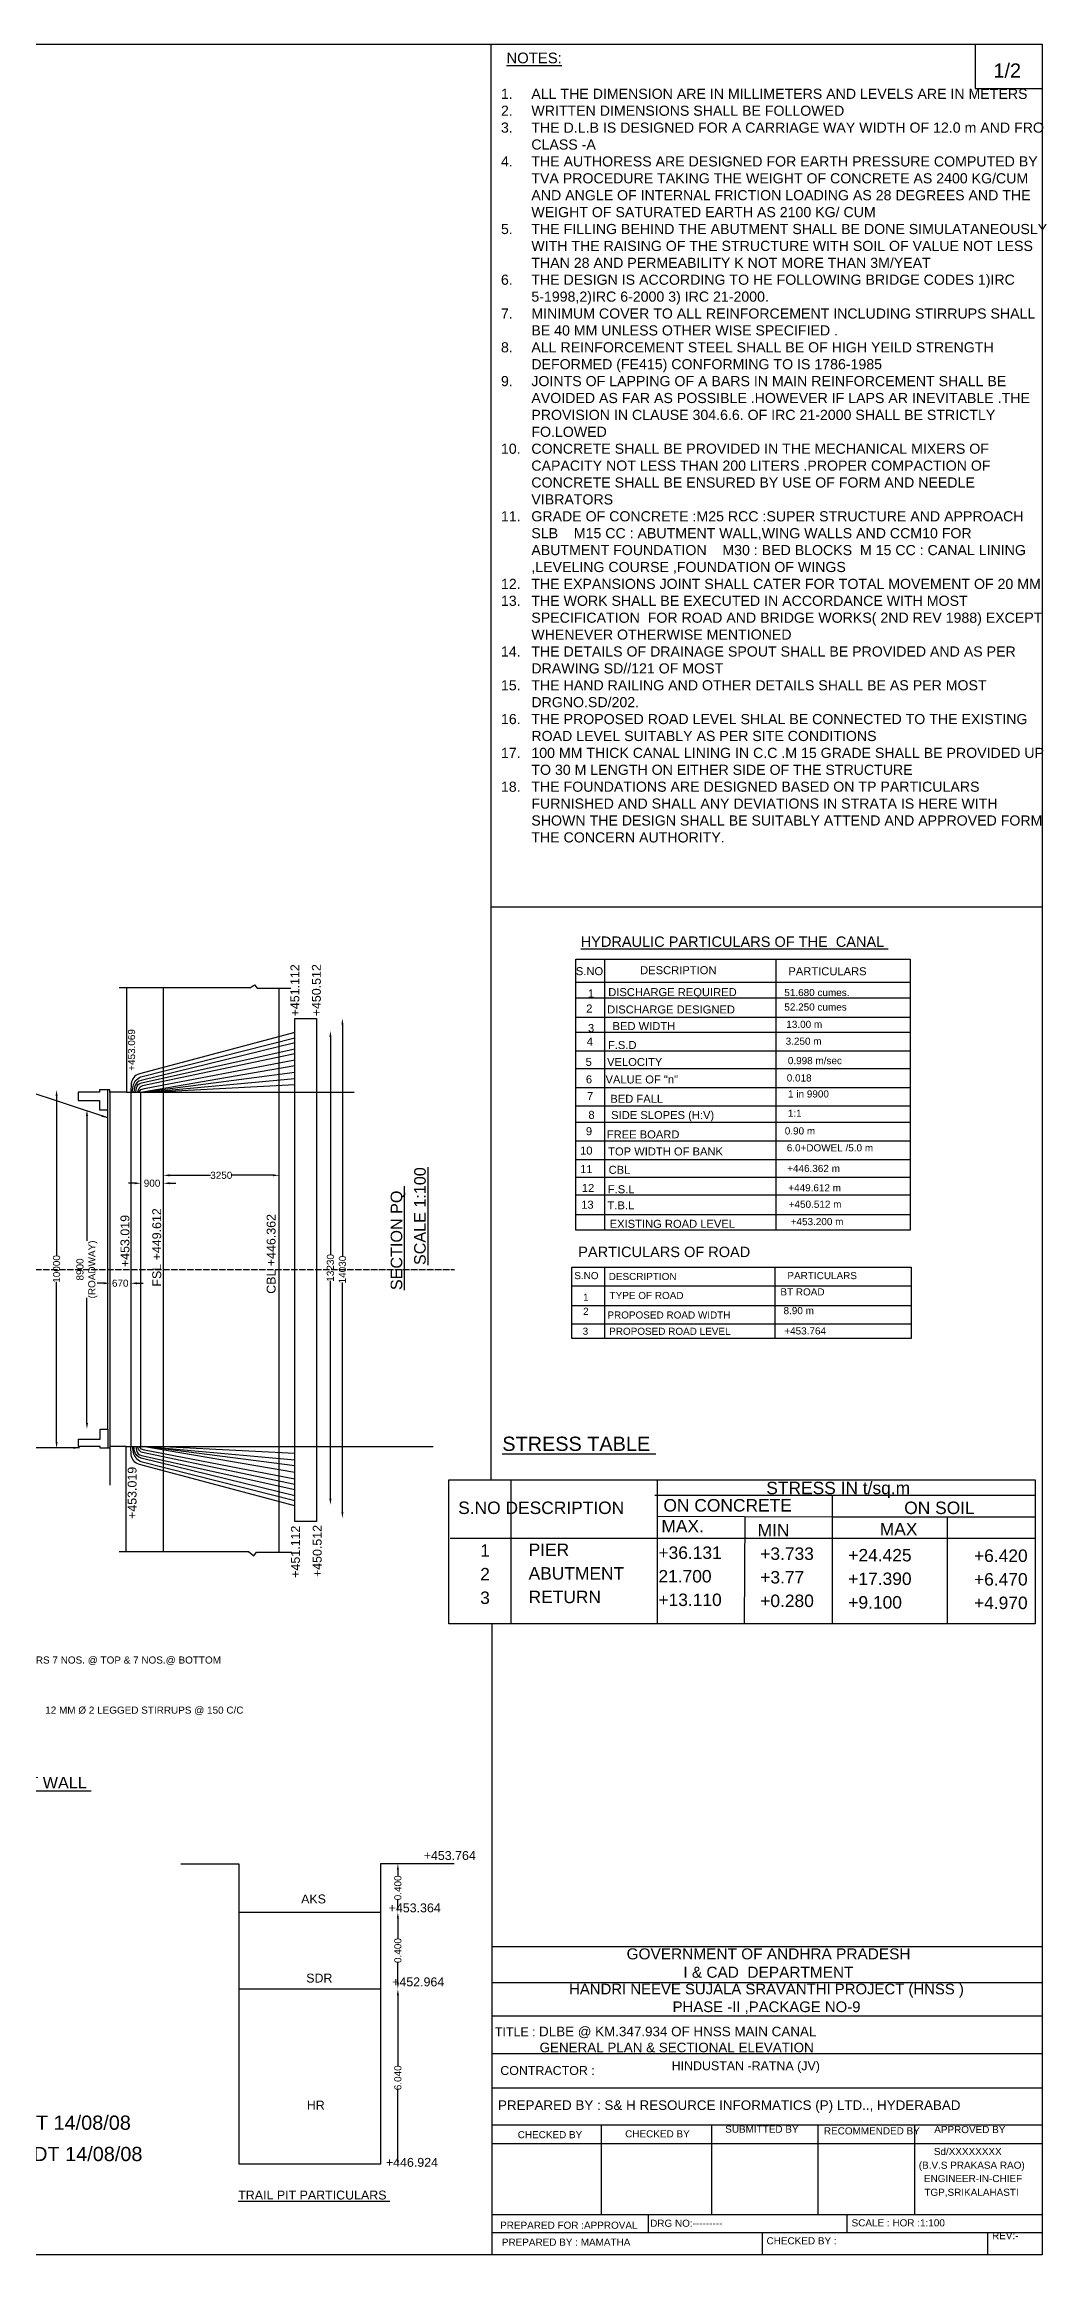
# Model space of a CAD drawing. Header units: millimetres. Extents: x 2052775 to 2129090, y 45591445 to 45653592.
# Drawn here: x 2100881 to 2129090, y 45591445 to 45653592 of the extents above; entities that cross this region are included whole.
import ezdxf

# ---------------------------------------------------------------- set-up
doc = ezdxf.new("R2010")
doc.units = ezdxf.units.MM
doc.header["$MEASUREMENT"] = 0
doc.linetypes.add('ACAD_ISO02W100', pattern=[15, 12, -3])
for name, color, linetype in [('DIMENSIONS', 7, 'Continuous'), ('DRAWING', 2, 'Continuous'), ('TEXT', 7, 'Continuous')]:
    doc.layers.add(name, color=color, linetype=linetype)
doc.styles.get("Standard").update_dxf_attribs({"font": 'arial.ttf', "height": 200})
doc.dimstyles.get("Standard").update_dxf_attribs({"dimtxt": 200, "dimasz": 175, "dimexe": 0.18, "dimexo": 0.0625, "dimgap": 0.09, "dimtad": 0, "dimdec": 0, "dimzin": 0, "dimdsep": 46, "dimtxsty": 'Standard', "dimcen": 0.09, "dimse1": 1, "dimse2": 1, "dimadec": 0, "dimazin": 0, "dimtfac": 1, "dimtdec": 0, "dimtofl": 0, "dimtmove": 0, "dimatfit": 3, "dimfxl": 1, "dimtolj": 1, "dimtzin": 0, "dimarcsym": 0})

# ---------------------------------------------------------------- blocks, each defined once
blk = doc.blocks.new('*D105')
at = {"layer": 'Defpoints', "color": 0, "transparency": 16777216}
for p in [(2103599, 45621596), (2104233, 45621570), (2104233, 45621570)]:
    blk.add_point(p, dxfattribs=at)
at = {"layer": 'DIMENSIONS', "color": 0, "lineweight": -2, "transparency": 16777216}
for p, q in [((2103424, 45621570), (2103249, 45621570)), ((2104408, 45621570), (2104583, 45621570))]:
    blk.add_line(p, q, dxfattribs=at)
at = {"layer": 'DIMENSIONS', "color": 0, "transparency": 16777216}
for points in [[(2103424, 45621599), (2103424, 45621541), (2103599, 45621570)], [(2104408, 45621599), (2104408, 45621541), (2104233, 45621570)]]:
    blk.add_solid(points, dxfattribs=at)
at = {"layer": 'DIMENSIONS', "color": 0, "transparency": 16777216, "insert": (2103916, 45621570), "char_height": 200, "attachment_point": 5}
blk.add_mtext('\\A1;900', dxfattribs=at)
blk = doc.blocks.new('*D106')
at = {"layer": 'Defpoints', "color": 0, "transparency": 16777216}
for p in [(2104233, 45621793), (2107495, 45621793), (2107495, 45621793)]:
    blk.add_point(p, dxfattribs=at)
at = {"layer": 'DIMENSIONS', "color": 0, "lineweight": -2, "transparency": 16777216}
for p, q in [((2104408, 45621793), (2105565, 45621793)), ((2107320, 45621793), (2106162, 45621793))]:
    blk.add_line(p, q, dxfattribs=at)
at = {"layer": 'DIMENSIONS', "color": 0, "transparency": 16777216}
for points in [[(2104408, 45621822), (2104408, 45621764), (2104233, 45621793)], [(2107320, 45621822), (2107320, 45621764), (2107495, 45621793)]]:
    blk.add_solid(points, dxfattribs=at)
at = {"layer": 'DIMENSIONS', "color": 0, "transparency": 16777216, "insert": (2105864, 45621793), "char_height": 200, "attachment_point": 5}
blk.add_mtext('\\A1;3250', dxfattribs=at)
blk = doc.blocks.new('*D107')
at = {"layer": 'Defpoints', "color": 0, "transparency": 16777216}
for p in [(2102726, 45618758), (2103315, 45618758), (2103315, 45618758)]:
    blk.add_point(p, dxfattribs=at)
at = {"layer": 'DIMENSIONS', "color": 0, "lineweight": -2, "transparency": 16777216}
for p, q in [((2102551, 45618758), (2102376, 45618758)), ((2103490, 45618758), (2103665, 45618758))]:
    blk.add_line(p, q, dxfattribs=at)
at = {"layer": 'DIMENSIONS', "color": 0, "transparency": 16777216}
for points in [[(2102551, 45618788), (2102551, 45618729), (2102726, 45618758)], [(2103490, 45618788), (2103490, 45618729), (2103315, 45618758)]]:
    blk.add_solid(points, dxfattribs=at)
at = {"layer": 'DIMENSIONS', "color": 0, "transparency": 16777216, "insert": (2103020, 45618758), "char_height": 200, "attachment_point": 5}
blk.add_mtext('\\A1;670', dxfattribs=at)
blk = doc.blocks.new('*D108')
at = {"layer": 'Defpoints', "color": 0, "transparency": 16777216}
for p in [(2108975, 45625853), (2108934, 45612529), (2108975, 45612529)]:
    blk.add_point(p, dxfattribs=at)
at = {"layer": 'DIMENSIONS', "color": 0, "lineweight": -2, "transparency": 16777216}
for p, q in [((2108934, 45625678), (2108934, 45619557)), ((2108934, 45612704), (2108934, 45618824))]:
    blk.add_line(p, q, dxfattribs=at)
at = {"layer": 'DIMENSIONS', "color": 0, "transparency": 16777216}
for points in [[(2108904, 45625678), (2108963, 45625678), (2108934, 45625853)], [(2108904, 45612704), (2108963, 45612704), (2108934, 45612529)]]:
    blk.add_solid(points, dxfattribs=at)
at = {"layer": 'DIMENSIONS', "color": 0, "transparency": 16777216, "insert": (2108934, 45619191), "char_height": 200, "attachment_point": 5, "rotation": 90}
blk.add_mtext('\\A1;13230', dxfattribs=at)
blk = doc.blocks.new('*D109')
at = {"layer": 'Defpoints', "color": 0, "transparency": 16777216}
for p in [(2109329, 45626199), (2109272, 45612150), (2109329, 45612150)]:
    blk.add_point(p, dxfattribs=at)
at = {"layer": 'DIMENSIONS', "color": 0, "lineweight": -2, "transparency": 16777216}
for p, q in [((2109272, 45626024), (2109272, 45619511)), ((2109272, 45612325), (2109272, 45618777))]:
    blk.add_line(p, q, dxfattribs=at)
at = {"layer": 'DIMENSIONS', "color": 0, "transparency": 16777216}
for points in [[(2109243, 45626024), (2109301, 45626024), (2109272, 45626199)], [(2109243, 45612325), (2109301, 45612325), (2109272, 45612150)]]:
    blk.add_solid(points, dxfattribs=at)
at = {"layer": 'DIMENSIONS', "color": 0, "transparency": 16777216, "insert": (2109272, 45619144), "char_height": 200, "attachment_point": 5, "rotation": 90}
blk.add_mtext('\\A1;14030', dxfattribs=at)
blk = doc.blocks.new('*D110')
at = {"layer": 'Defpoints', "color": 0, "transparency": 16777216}
for p in [(2101230, 45624199), (2102675, 45624199), (2102726, 45614122)]:
    blk.add_point(p, dxfattribs=at)
at = {"layer": 'DIMENSIONS', "color": 0, "lineweight": -2, "transparency": 16777216}
for p, q in [((2101230, 45624024), (2101230, 45619528)), ((2101230, 45614297), (2101230, 45618794))]:
    blk.add_line(p, q, dxfattribs=at)
at = {"layer": 'DIMENSIONS', "color": 0, "transparency": 16777216}
for points in [[(2101201, 45624024), (2101259, 45624024), (2101230, 45624199)], [(2101201, 45614297), (2101259, 45614297), (2101230, 45614122)]]:
    blk.add_solid(points, dxfattribs=at)
at = {"layer": 'DIMENSIONS', "color": 0, "transparency": 16777216, "insert": (2101230, 45619161), "char_height": 200, "attachment_point": 5, "rotation": 90}
blk.add_mtext('\\A1;10000', dxfattribs=at)
blk = doc.blocks.new('*D111')
at = {"layer": 'Defpoints', "color": 0, "transparency": 16777216}
for p in [(2102084, 45623635), (2102458, 45623635), (2102458, 45614657)]:
    blk.add_point(p, dxfattribs=at)
at = {"layer": 'DIMENSIONS', "color": 0, "lineweight": -2, "transparency": 16777216}
for p, q in [((2102084, 45623460), (2102084, 45619947)), ((2102084, 45614832), (2102084, 45618345))]:
    blk.add_line(p, q, dxfattribs=at)
at = {"layer": 'DIMENSIONS', "color": 0, "transparency": 16777216}
for points in [[(2102055, 45623460), (2102114, 45623460), (2102084, 45623635)], [(2102055, 45614832), (2102114, 45614832), (2102084, 45614657)]]:
    blk.add_solid(points, dxfattribs=at)
at = {"layer": 'DIMENSIONS', "color": 0, "transparency": 16777216, "insert": (2102084, 45619146), "char_height": 200, "attachment_point": 5, "rotation": 90}
blk.add_mtext('\\A1;8900 \\P(ROADWAY)', dxfattribs=at)
blk = doc.blocks.new('*D116')
at = {"layer": 'Defpoints', "color": 0, "transparency": 16777216}
for p in [(2110352, 45602443), (2110352, 45601078), (2110832, 45601078)]:
    blk.add_point(p, dxfattribs=at)
at = {"layer": 'DIMENSIONS', "color": 0, "lineweight": -2, "transparency": 16777216}
for p, q in [((2110832, 45602268), (2110832, 45602098)), ((2110832, 45601253), (2110832, 45601424))]:
    blk.add_line(p, q, dxfattribs=at)
at = {"layer": 'DIMENSIONS', "color": 0, "transparency": 16777216}
for points in [[(2110803, 45602268), (2110861, 45602268), (2110832, 45602443)], [(2110803, 45601253), (2110861, 45601253), (2110832, 45601078)]]:
    blk.add_solid(points, dxfattribs=at)
at = {"layer": 'DIMENSIONS', "color": 0, "transparency": 16777216, "insert": (2110832, 45601761), "char_height": 200, "attachment_point": 5, "rotation": 90}
blk.add_mtext('\\A1;0.400', dxfattribs=at)
blk = doc.blocks.new('*D117')
at = {"layer": 'Defpoints', "color": 0, "transparency": 16777216}
for p in [(2110832, 45601078), (2110352, 45598918), (2110832, 45598918)]:
    blk.add_point(p, dxfattribs=at)
at = {"layer": 'DIMENSIONS', "color": 0, "lineweight": -2, "transparency": 16777216}
for p, q in [((2110832, 45600903), (2110832, 45600336)), ((2110832, 45599093), (2110832, 45599661))]:
    blk.add_line(p, q, dxfattribs=at)
at = {"layer": 'DIMENSIONS', "color": 0, "transparency": 16777216}
for points in [[(2110803, 45600903), (2110861, 45600903), (2110832, 45601078)], [(2110803, 45599093), (2110861, 45599093), (2110832, 45598918)]]:
    blk.add_solid(points, dxfattribs=at)
at = {"layer": 'DIMENSIONS', "color": 0, "transparency": 16777216, "insert": (2110832, 45599998), "char_height": 200, "attachment_point": 5, "rotation": 90}
blk.add_mtext('\\A1;0.400', dxfattribs=at)
blk = doc.blocks.new('*D118')
at = {"layer": 'Defpoints', "color": 0, "transparency": 16777216}
for p in [(2110832, 45598918), (2110832, 45593923), (2110832, 45593923)]:
    blk.add_point(p, dxfattribs=at)
at = {"layer": 'DIMENSIONS', "color": 0, "lineweight": -2, "transparency": 16777216}
for p, q in [((2110832, 45598743), (2110832, 45596758)), ((2110832, 45594098), (2110832, 45596083))]:
    blk.add_line(p, q, dxfattribs=at)
at = {"layer": 'DIMENSIONS', "color": 0, "transparency": 16777216}
for points in [[(2110803, 45598743), (2110861, 45598743), (2110832, 45598918)], [(2110803, 45594098), (2110861, 45594098), (2110832, 45593923)]]:
    blk.add_solid(points, dxfattribs=at)
at = {"layer": 'DIMENSIONS', "color": 0, "transparency": 16777216, "insert": (2110832, 45596421), "char_height": 200, "attachment_point": 5, "rotation": 90}
blk.add_mtext('\\A1;6.040', dxfattribs=at)

msp = doc.modelspace()

# ---------------------------------------------------------------- linework, layer by layer
for points in [[(2113447.8, 45653592.2), (2113447.8, 45628366.6)], [(2113447.8, 45629342), (2128957, 45629342)], [(2113447.8, 45628366.6), (2113447.8, 45613236.3)], [(2113489.1, 45600109.3), (2113489.1, 45609183.6)]]:
    msp.add_lwpolyline(points)
at = {"layer": 'DIMENSIONS', "color": 0}
for points in [[(2127078.7, 45653592.2), (2127078.7, 45652342.6), (2128957, 45652342.6)], [(2116642.8, 45627873.4), (2116642.8, 45620247.9)], [(2121464.8, 45627873.4), (2121464.8, 45620247.9)], [(2115839.7, 45627226.4), (2125244.8, 45627226.4)], [(2115839.7, 45626778.9), (2125244.8, 45626778.9)], [(2115839.7, 45626242.1), (2125244.8, 45626242.1)], [(2115839.7, 45625820.3), (2125244.8, 45625820.3)], [(2115839.7, 45625296.3), (2125244.8, 45625296.3)], [(2115839.7, 45624797.9), (2125244.8, 45624797.9)], [(2115839.7, 45624261.1), (2125244.8, 45624261.1)], [(2115839.7, 45623745.3), (2125244.8, 45623745.3)], [(2115839.7, 45623285.2), (2125244.8, 45623285.2)], [(2115839.7, 45622761.2), (2125244.8, 45622761.2)], [(2115839.7, 45622237.2), (2125244.8, 45622237.2)], [(2115839.7, 45621738.8), (2125244.8, 45621738.8)], [(2115839.7, 45621240.4), (2125244.8, 45621240.4)], [(2115839.7, 45620690.8), (2125244.8, 45620690.8)], [(2116650.2, 45619207.9), (2116650.2, 45617202.6)], [(2121441.9, 45619207.9), (2121441.9, 45617202.6)], [(2115728, 45618686.5), (2125269.2, 45618686.5)], [(2115728, 45618135), (2125269.2, 45618135)], [(2115728, 45617618.8), (2125269.2, 45617618.8)], [(2128759.3, 45613236.3), (2128759.3, 45609183.6)], [(2118130.6, 45612215), (2123051.1, 45612193.2)], [(2120590.9, 45612204.1), (2120571.8, 45609183.6)], [(2123051.1, 45612193.2), (2128759.3, 45612193.2)], [(2126286.9, 45612193.2), (2126286.9, 45609183.6)], [(2114014.7, 45611589.6), (2114014.7, 45609183.6)], [(2118130.6, 45611507.2), (2118130.6, 45609183.6)], [(2123051.1, 45611575.2), (2123051.1, 45609183.6)], [(2113489.1, 45599099.6), (2128957, 45599099.6)], [(2113489.1, 45597102.3), (2128957, 45597102.3)], [(2113489.1, 45596137.1), (2128957, 45596137.1)], [(2113489.1, 45595097.3), (2128957, 45595097.3)], [(2116551.4, 45595097.3), (2116551.4, 45592577.1)], [(2119665.2, 45592577.1), (2119665.2, 45595097.3)], [(2122653.3, 45592577.1), (2122653.3, 45595097.3)], [(2125367.9, 45595097.3), (2125367.9, 45592577.1)], [(2113489.1, 45594574.5), (2128957, 45594574.5)], [(2113489.1, 45592577.1), (2128957, 45592577.1)], [(2117870.3, 45592577.1), (2117870.3, 45592067.7)], [(2123466.2, 45592577.1), (2123466.2, 45592067.7)], [(2113489.1, 45592067.7), (2128957, 45592067.7)], [(2121084.2, 45592067.7), (2121084.2, 45591445.5)], [(2127418.3, 45592067.7), (2127418.3, 45591445.5)]]:
    msp.add_lwpolyline(points, dxfattribs=at)
for points in [[(2115839.7, 45627873.4), (2125244.8, 45627873.4), (2125244.8, 45620247.9), (2115839.7, 45620247.9)], [(2115728, 45619207.9), (2125269.2, 45619207.9), (2125269.2, 45617202.6), (2115728, 45617202.6)], [(2128759.3, 45609183.6), (2112269.3, 45609183.6), (2112269.3, 45613236.3), (2128759.3, 45613236.3)], [(2113489.1, 45600109.3), (2128957, 45600109.3), (2128957, 45591445.5), (2113489.1, 45591445.5)]]:
    msp.add_lwpolyline(points, close=True, dxfattribs=at)
at = {"layer": 'DRAWING', "color": 0}
for points in [[(2052775.1, 45653592.2), (2128957, 45653592.2), (2128957, 45591445.5), (2052775.1, 45591445.5)], [(2107934.2, 45626201.1), (2108547, 45626201.1), (2108547, 45612059.1), (2107934.2, 45612059.1)]]:
    msp.add_lwpolyline(points, close=True, dxfattribs=at)
for points in [[(2102990.1, 45627070.4), (2106686.7, 45627070.4), (2106800.6, 45627150.8), (2106870.8, 45627051.4), (2107817.5, 45627051.4)], [(2103195.6, 45627070.4), (2103195.6, 45624133.5), (2109606.4, 45624133.5)], [(2104232.5, 45627070.4), (2104232.5, 45611213.6)], [(2107494.9, 45611197.1), (2107494.9, 45627051.4)], [(2103553.1, 45624133.5), (2103600.1, 45624207.1), (2103701.2, 45624232.7), (2107934.2, 45625042.1)], [(2107934.2, 45624872.7), (2103652.7, 45624133.5)], [(2107934.2, 45624679), (2103712, 45624133.5)], [(2103770.6, 45624133.5), (2107934.2, 45624510.5)], [(2103195.6, 45624133.5), (2102725.6, 45624133.5), (2102725.6, 45624199.5), (2102436.2, 45624199.5), (2102436.2, 45624126.9), (2101833.8, 45624126.9), (2101833.8, 45623899.5), (2102436.2, 45623899.5), (2102436.2, 45623634.9), (2102675.1, 45623634.9)], [(2102675.1, 45614657), (2102675.1, 45624199.5)], [(2102725.6, 45624133.5), (2102725.6, 45613086.6)], [(2103315.1, 45624133.5), (2103315.1, 45614173.3)], [(2103599.2, 45614173.3), (2103599.2, 45624133.5)], [(2107934.2, 45624333.5), (2104049.2, 45624133.5)], [(2102725.6, 45614122.4), (2102452.1, 45614122.4), (2102452.1, 45614164.9), (2101847.1, 45614164.9), (2101847.1, 45614378.2), (2102458.3, 45614378.2), (2102458.3, 45614657), (2102675.1, 45614657), (2102675.1, 45614122.4)], [(2103190.6, 45614173.3), (2102725.6, 45614173.3)], [(2103190.6, 45611213.6), (2103190.6, 45614173.3), (2111821.6, 45614173.3)], [(2103553.1, 45614173.3), (2103600.1, 45614099.7), (2103701.2, 45614074.1), (2107934.2, 45613264.7)], [(2107934.2, 45613434.1), (2103652.7, 45614173.3)], [(2107934.2, 45613627.7), (2103712, 45614173.3)], [(2103770.6, 45614173.3), (2107934.2, 45613796.3)], [(2107934.2, 45613973.3), (2104049.2, 45614173.3)], [(2102991.2, 45611213.6), (2106629.9, 45611213.6), (2106779.2, 45611099.8), (2106853.5, 45611197.1), (2107849.7, 45611197.1)], [(2104724.5, 45602433.6), (2106357.3, 45602433.6), (2106357.3, 45594001.4), (2110351.6, 45594001.4), (2110351.6, 45602443.2), (2112412.3, 45602443.2)], [(2106357.3, 45601078.4), (2110351.6, 45601078.4)], [(2106357.3, 45598918.3), (2110351.6, 45598918.3)]]:
    msp.add_lwpolyline(points, dxfattribs=at)
for points in [[(2107934.2, 45625805.4), (2103559.6, 45624642.9, 0.3173983), (2103331.3, 45624369.8), (2103315.1, 45624133.5)], [(2103353.9, 45624133.5), (2103384.3, 45624296.9, -0.2631272), (2103604.5, 45624558.9), (2107934.2, 45625658)], [(2107934.2, 45625519.9), (2103606.2, 45624462.1, 0.2998854), (2103425.6, 45624267.5), (2103402.2, 45624133.5)], [(2103458.2, 45624133.5), (2103480.6, 45624252.2, -0.3009434), (2103616, 45624391.6), (2107934.2, 45625349.4)], [(2107934.2, 45625204.3), (2103647.1, 45624306.7, 0.2540326), (2103533.2, 45624210), (2103503.3, 45624133.5)], [(2107934.2, 45612501.4), (2103559.6, 45613663.9, -0.3173983), (2103331.3, 45613936.9), (2103315.1, 45614173.3)], [(2103353.9, 45614173.3), (2103384.3, 45614009.9, 0.2631272), (2103604.5, 45613747.8), (2107934.2, 45612648.8)], [(2107934.2, 45612786.8), (2103606.2, 45613844.7, -0.2998854), (2103425.6, 45614039.3), (2103402.2, 45614173.3)], [(2103458.2, 45614173.3), (2103480.6, 45614054.5, 0.3009434), (2103616, 45613915.2), (2107934.2, 45612957.4)], [(2107934.2, 45613102.5), (2103647.1, 45614000.1, -0.2540326), (2103533.2, 45614096.8), (2103503.3, 45614173.3)]]:
    msp.add_lwpolyline(points, format="xyb", dxfattribs=at)
at = {"layer": 'DRAWING', "color": 0, "linetype": 'ACAD_ISO02W100', "ltscale": 15}
msp.add_lwpolyline([(2055176, 45619144), (2112429.5, 45619144)], dxfattribs=at)
at = {"layer": 'TEXT', "color": 0}
for points in [[(2114014.7, 45613239), (2114014.7, 45611508.7)], [(2118062.7, 45612797.7), (2128759.3, 45612797.7)], [(2118130.6, 45613218.7), (2118130.6, 45611507.2)], [(2123051.1, 45612811.2), (2123051.1, 45611575.2)], [(2112307.5, 45611589.6), (2128759.3, 45611589.6)], [(2113489.1, 45598161.3), (2128957, 45598161.3)]]:
    msp.add_lwpolyline(points, dxfattribs=at)

# ---------------------------------------------------------------- texts
at = {"layer": 'DIMENSIONS', "color": 0}
for s, height, p in [('1/2', 400, (2127587.9, 45652650.5)), ('51.680 cumes.', 200, (2121705.3, 45626831.9)), ('52.250 cumes', 200, (2121705.3, 45626425)), ('3.250 m', 200, (2121742.3, 45625463.3)), ('13.00 m', 200, (2121760.8, 45625938)), ('0.998 m/sec', 200, (2121803.9, 45624917.5)), ('0.018', 200, (2121773.1, 45624430.5)), ('1 in 9900', 200, (2121810.1, 45623980.5)), ('1:1', 200, (2121803.9, 45623438)), ('0.90 m', 200, (2121717.8, 45622940.9)), ('6.0+DOWEL /5.0 m', 200, (2121773.3, 45622466.2)), ('+446.362 m', 200, (2121785.6, 45621886.7)), ('+449.612 m', 200, (2121816.5, 45621341.5)), ('+450.512 m', 200, (2121828.8, 45620879.2)), ('+453.200 m', 200, (2121884.3, 45620392.2)), ('S.NO ', 200, (2115795.7, 45618873.7)), ('DESCRIPTION ', 200, (2116764, 45618848.9)), ('PARTICULARS ', 200, (2121792, 45618873.7)), ('1', 200, (2116044, 45618265.8)), ('TYPE OF ROAD', 200, (2116788.9, 45618315.4)), ('BT ROAD', 200, (2121594.9, 45618415.8)), ('2', 200, (2116044, 45617868.8)), ('PROPOSED ROAD WIDTH ', 200, (2116728.1, 45617766.9)), ('8.90 m', 200, (2121682.7, 45617889.4)), ('3', 200, (2116031.6, 45617310.5)), ('PROPOSED ROAD LEVEL', 200, (2116777, 45617308.3)), ('+453.764', 200, (2121704.7, 45617319.1)), ('CONTRACTOR :', 250, (2113713.5, 45596500.9)), ('HINDUSTAN -RATNA (JV)', 250, (2118535.1, 45596634.3)), ('CHECKED BY ', 200, (2114203.6, 45594722.7)), ('CHECKED BY ', 200, (2117227.2, 45594745.3)), ('SUBMITTED BY ', 200, (2120042.1, 45594878.1)), ('RECOMMENDED BY', 200, (2122817.6, 45594829.5)), ('APPROVED BY ', 200, (2125922.5, 45594865.8)), ('(B.V.S PRAKASA RAO)', 200, (2125487.6, 45593863.7)), ('Sd/XXXXXXXX', 200, (2125910.4, 45594250)), ('ENGINEER-IN-CHIEF ', 200, (2125632.6, 45593489.5)), ('TGP,SRIKALAHASTI', 200, (2125644.6, 45593103.1)), ('PREPARED FOR :APPROVAL ', 200, (2113709.2, 45592176.8)), ('DRG NO:---------', 200, (2117930.6, 45592232.9)), ('SCALE : HOR :1:100', 200, (2123597.7, 45592243.2)), ('PREPARED BY : MAMATHA', 200, (2113756.8, 45591701.2)), ('CHECKED BY :', 200, (2121204.8, 45591738.3)), ('REV:-', 200, (2127549.3, 45591883.6))]:
    msp.add_text(s, height=height, dxfattribs=at).set_placement(p)
at = {"layer": 'DIMENSIONS', "color": 0, "insert": (2113647.9, 45595787.3), "char_height": 270, "width": 14636.538, "attachment_point": 1}
msp.add_mtext('PREPARED BY : S& H RESOURCE INFORMATICS (P) LTD.., HYDERABAD ', dxfattribs=at)
at = {"layer": 'TEXT', "color": 0}
for s, height, p in [('%%UNOTES:', 300, (2113885.6, 45653056.3)), ('%%UHYDRAULIC PARTICULARS OF THE  CANAL ', 292.69, (2115975.4, 45628214.8)), ('S.NO ', 225, (2115839.7, 45627420.2)), ('DESCRIPTION ', 225, (2117647.6, 45627447.4)), ('PARTICULARS ', 225, (2121818.9, 45627417.2)), ('1', 225, (2116180.8, 45626793.4)), ('DISCHARGE REQUIRED', 225, (2116750.7, 45626830.7)), ('2', 225, (2116130.8, 45626370.3)), ('DISCHARGE DESIGNED', 225, (2116719, 45626343.1)), ('4', 225, (2116144.8, 45625439.6)), ('3', 225, (2116180.8, 45625820.3)), ('BED WIDTH', 225, (2116871.7, 45625876.3)), ('5', 225, (2116113.6, 45624868.9)), ('VELOCITY ', 225, (2116718, 45624866.2)), ('F.S.D', 225, (2116743.1, 45625344)), ('6', 225, (2116121.3, 45624379.5)), ('VALUE OF "n"', 225, (2116673.9, 45624376.2)), ('7', 225, (2116152.5, 45623906.5)), ('BED FALL', 225, (2116809.8, 45623831.5)), ('8', 225, (2116193.3, 45623380.8)), ('SIDE SLOPES (H:V)', 225, (2116832.7, 45623375)), ('10', 225, (2115958.9, 45622375.4)), ('9', 225, (2116122.3, 45622921.1)), ('FREE BOARD', 225, (2116710.5, 45622830.8)), ('TOP WIDTH OF BANK', 225, (2116748.3, 45622351.7)), ('11', 225, (2115959.6, 45621855.5)), ('CBL', 225, (2116760.9, 45621834.8)), ('12', 225, (2116007.3, 45621325)), ('F.S.L', 225, (2116738.2, 45621290)), ('13', 225, (2115989.6, 45620854.1)), ('T.B.L', 225, (2116731.9, 45620836.5)), ('EXISTING ROAD LEVEL', 225, (2116790.5, 45620316.7)), ('PARTICULARS OF ROAD', 292.69, (2115907.4, 45619494)), ('%%USTRESS TABLE ', 400, (2113770.6, 45614045.9)), ('S.NO DESCRIPTION', 350, (2112528.9, 45612271)), ('ON CONCRETE ', 350, (2118303.9, 45612341.8)), ('STRESS IN t/sq.m', 350, (2121196.8, 45612828.4)), ('ON SOIL ', 350, (2125077.9, 45612270.2)), ('MAX.', 350, (2118246.6, 45611755)), ('MIN ', 350, (2120953.3, 45611640.5)), ('MAX', 350, (2124390.4, 45611669.1)), ('1', 350, (2113148.2, 45611068.1)), ('PIER ', 350, (2114510.3, 45611090.8)), ('2', 350, (2113148.2, 45610405.2)), ('ABUTMENT ', 350, (2114510.3, 45610427.9)), ('+36.131', 350, (2118162.9, 45611010.1)), ('+3.733', 350, (2121027.1, 45610981.5)), ('+24.425', 350, (2123504.7, 45610938.6)), ('+6.420', 350, (2127042.1, 45610924.3)), ('21.700', 350, (2118162.9, 45610347.3)), ('+3.77', 350, (2121027.1, 45610318.6)), ('+17.390', 350, (2123504.7, 45610275.7)), ('+6.470', 350, (2127042.1, 45610261.4)), ('3', 350, (2113148.2, 45609742.3)), ('RETURN ', 350, (2114510.3, 45609765)), ('+13.110', 350, (2118162.9, 45609684.4)), ('+0.280', 350, (2121027.1, 45609655.8)), ('+9.100', 350, (2123504.7, 45609612.8)), ('+4.970', 350, (2127042.1, 45609598.5)), ('12 MM BARS 7 NOS. @ TOP & 7 NOS.@ BOTTOM ', 200, (2099342.9, 45608066.4)), ('12 MM Ø 2 LEGGED STIRRUPS @ 150 C/C', 200, (2100910.9, 45606658.3)), ('%%UREINFORCEMENT DETAILS OF DIRT WALL ', 325, (2092796, 45604556)), ('+453.764', 250, (2111558.3, 45602545.5)), ('AKS ', 250, (2108110.6, 45601324)), ('+453.364', 250, (2110572.8, 45601073.9)), ('SDR ', 250, (2108253.3, 45599099.2)), ('+452.964', 250, (2110671, 45598993)), ('DR.NO :ENC/TGP/SKHT/DW/177/2008/DT 14/08/08', 400, (2090278.1, 45594959.3)), ('HR ', 250, (2108270.7, 45595527.4)), ('DR.NO :ENC/TGP/SKHT/DW/177-1/2008/DT 14/08/08', 400, (2090106.9, 45594079.6)), ('+446.924', 250, (2110495.2, 45593919.3)), ('%%UTRAIL PIT PARTICULARS ', 250, (2106340.4, 45593000.4))]:
    msp.add_text(s, height=height, dxfattribs=at).set_placement(p)
for s, height, p in [('+451.112', 250, (2108060.2, 45626260)), ('+450.512', 250, (2108663.7, 45626263.6)), ('+453.069', 200, (2103438.6, 45624730.8)), ('%%USCALE 1:100', 325, (2111615.5, 45619269.9)), ('%%USECTION PQ ', 325, (2110954.4, 45618564.6)), ('FSL +449.612', 250, (2104172, 45618664.2)), ('+453.019', 250, (2103278.2, 45619213.6)), ('CBL +446.362', 250, (2107390.1, 45618462.9)), ('+453.019', 250, (2103478.7, 45612132.3)), ('+451.112', 250, (2108074.2, 45610478.2)), ('+450.512 ', 250, (2108687.9, 45610497.8))]:
    msp.add_text(s, height=height, rotation=90, dxfattribs=at).set_placement(p)
at = {"layer": 'TEXT', "color": 0, "attachment_point": 1}
for s, insert, char_height, width in [('\\pi-855,l1140,t1140;1.^IALL THE DIMENSION ARE IN MILLIMETERS AND LEVELS ARE IN METERS\\P2.^IWRITTEN DIMENSIONS SHALL BE FOLLOWED \\P3.^ITHE D.L.B IS DESIGNED FOR A CARRIAGE WAY WIDTH OF 12.0 m AND FRO CLASS -A \\P4.^ITHE AUTHORESS ARE DESIGNED FOR EARTH PRESSURE COMPUTED BY TVA PROCEDURE TAKING THE WEIGHT OF CONCRETE AS 2400 KG/CUM AND ANGLE OF INTERNAL FRICTION LOADING AS 28 DEGREES AND THE WEIGHT OF SATURATED EARTH AS 2100 KG/ CUM\\P5.^ITHE FILLING BEHIND THE ABUTMENT SHALL BE DONE SIMULATANEOUSLY WITH THE RAISING OF THE STRUCTURE WITH SOIL OF VALUE NOT LESS THAN 28 AND PERMEABILITY K NOT MORE THAN 3M/YEAT \\P6.^ITHE DESIGN IS ACCORDING TO HE FOLLOWING BRIDGE CODES 1)IRC 5-1998,2)IRC 6-2000 3) IRC 21-2000.\\P7.^IMINIMUM COVER TO ALL REINFORCEMENT INCLUDING STIRRUPS SHALL BE 40 MM UNLESS OTHER WISE SPECIFIED .\\P8.^IALL REINFORCEMENT STEEL SHALL BE OF HIGH YEILD STRENGTH DEFORMED (FE415) CONFORMING TO IS 1786-1985\\P9.^IJOINTS OF LAPPING OF A BARS IN MAIN REINFORCEMENT SHALL BE AVOIDED AS FAR AS POSSIBLE .HOWEVER IF LAPS AR INEVITABLE .THE PROVISION IN CLAUSE 304.6.6. OF IRC 21-2000 SHALL BE STRICTLY FO.LOWED \\P10.^ICONCRETE SHALL BE PROVIDED IN THE MECHANICAL MIXERS OF CAPACITY NOT LESS THAN 200 LITERS .PROPER COMPACTION OF CONCRETE SHALL BE ENSURED BY USE OF FORM AND NEEDLE VIBRATORS\\P11.^IGRADE OF CONCRETE :M25 RCC :SUPER STRUCTURE AND APPROACH SLB    M15 CC : ABUTMENT WALL,WING WALLS AND CCM10 FOR ABUTMENT FOUNDATION    M30 : BED BLOCKS  M 15 CC : CANAL LINING ,LEVELING COURSE ,FOUNDATION OF WINGS \\P12.^ITHE EXPANSIONS JOINT SHALL CATER FOR TOTAL MOVEMENT OF 20 MM\\P13.^ITHE WORK SHALL BE EXECUTED IN ACCORDANCE WITH MOST SPECIFICATION  FOR ROAD AND BRIDGE WORKS( 2ND REV 1988) EXCEPT WHENEVER OTHERWISE MENTIONED\\P14.^ITHE DETAILS OF DRAINAGE SPOUT SHALL BE PROVIDED AND AS PER DRAWING SD//121 OF MOST \\P15.^ITHE HAND RAILING AND OTHER DETAILS SHALL BE AS PER MOST DRGNO.SD/202.\\P16.^ITHE PROPOSED ROAD LEVEL SHLAL BE CONNECTED TO THE EXISTING ROAD LEVEL SUITABLY AS PER SITE CONDITIONS \\P17.^I100 MM THICK CANAL LINING IN C.C .M 15 GRADE SHALL BE PROVIDED UP TO 30 M LENGTH ON EITHER SIDE OF THE STRUCTURE \\P18.^ITHE FOUNDATIONS ARE DESIGNED BASED ON TP PARTICULARS FURNISHED AND SHALL ANY DEVIATIONS IN STRATA IS HERE WITH SHOWN THE DESIGN SHALL BE SUITABLY ATTEND AND APPROVED FORM THE CONCERN AUTHORITY. ', (2113447.8, 45652340.2), 285, 15604.528), ('\\pi143.04;GOVERNMENT OF ANDHRA PRADESH  \\P\\pi1738.7;I & CAD  DEPARTMENT ', (2117124.3, 45600060.7), 310, 8216.663), ('\\pi82.572;HANDRI NEEVE SUJALA SRAVANTHI PROJECT (HNSS )  \\P\\pi2994.3;PHASE -II ,PACKAGE NO-9', (2115567.3, 45599068.1), 300, 11224.42), ('TITLE : {\\H1.08x;DLBE @ KM.347.934 OF HNSS MAIN CANAL  ^I  \\P            GENERAL PLAN & SECTIONAL ELEVATION }', (2113562.5, 45597858.8), 250, 12111.762)]:
    msp.add_mtext(s, dxfattribs=dict(at, insert=insert, char_height=char_height, width=width))

# ---------------------------------------------------------------- dimensions: what is measured, and where the dimension line sits
at = {"layer": 'DIMENSIONS', "color": 0}
for base, p1, p2, text, picture, middle in [((2108933.6, 45612528.5), (2108975.2, 45625853.1), (2108975.2, 45612528.5), '13230', '*D108', (2108933.6, 45619190.8)), ((2101230, 45624199.5), (2102725.6, 45614122.4), (2102675.1, 45624199.5), '10000', '*D110', (2101230, 45619161)), ((2102084.4, 45623634.9), (2102458.3, 45614657), (2102458.3, 45623634.9), '8900 \\P(ROADWAY)', '*D111', (2102084.4, 45619146)), ((2110832.2, 45601078.4), (2110351.6, 45602443.2), (2110351.6, 45601078.4), '0.400', '*D116', (2110832.2, 45601760.8)), ((2110832.2, 45598918.3), (2110832.2, 45601078.4), (2110351.6, 45598918.3), '0.400', '*D117', (2110832.2, 45599998.3)), ((2110832.2, 45593922.9), (2110832.2, 45598918.3), (2110832.2, 45593922.9), '6.040', '*D118', (2110832.2, 45596420.6))]:
    dim = msp.add_linear_dim(base=base, p1=p1, p2=p2, angle=90, text=text, dimstyle='Standard', dxfattribs=at)
    dim.commit()
    dim.dimension.update_dxf_attribs({"geometry": picture, "text_midpoint": middle})
dim = msp.add_linear_dim(base=(2109272.3, 45612149.9), p1=(2109329, 45626199.4), p2=(2109329, 45612149.9), angle=90, text='14030', dimstyle='Standard', dxfattribs=at)
dim.commit()
dim.dimension.update_dxf_attribs({"geometry": '*D109', "text_midpoint": (2109272.3, 45619144), "dimtype": 160})
for base, p1, p2, text, picture, middle in [((2104232.5, 45621570.3), (2103599.2, 45621596.4), (2104232.5, 45621570.3), '900', '*D105', (2103915.8, 45621570.3)), ((2107494.9, 45621793), (2104232.5, 45621793), (2107494.9, 45621793), '3250', '*D106', (2105863.7, 45621793)), ((2103315.1, 45618758.4), (2102725.6, 45618758.4), (2103315.1, 45618758.4), '670', '*D107', (2103020.3, 45618758.4))]:
    dim = msp.add_linear_dim(base=base, p1=p1, p2=p2, text=text, dimstyle='Standard', dxfattribs=at)
    dim.commit()
    dim.dimension.update_dxf_attribs({"geometry": picture, "text_midpoint": middle})

# ---------------------------------------------------------------- leaders
for points in [[(2102673.4, 45623410.1), (2100315.1, 45624182.7), (2100315.1, 45624449.4)], [(2101877.9, 45614131.7), (2100310.9, 45614131.7), (2100310.9, 45614629)]]:
    msp.add_leader(points, dimstyle='Standard', override={"dimgap": 0.09, "dimtad": 0}, dxfattribs=at)

doc.saveas('drawing.dxf')
